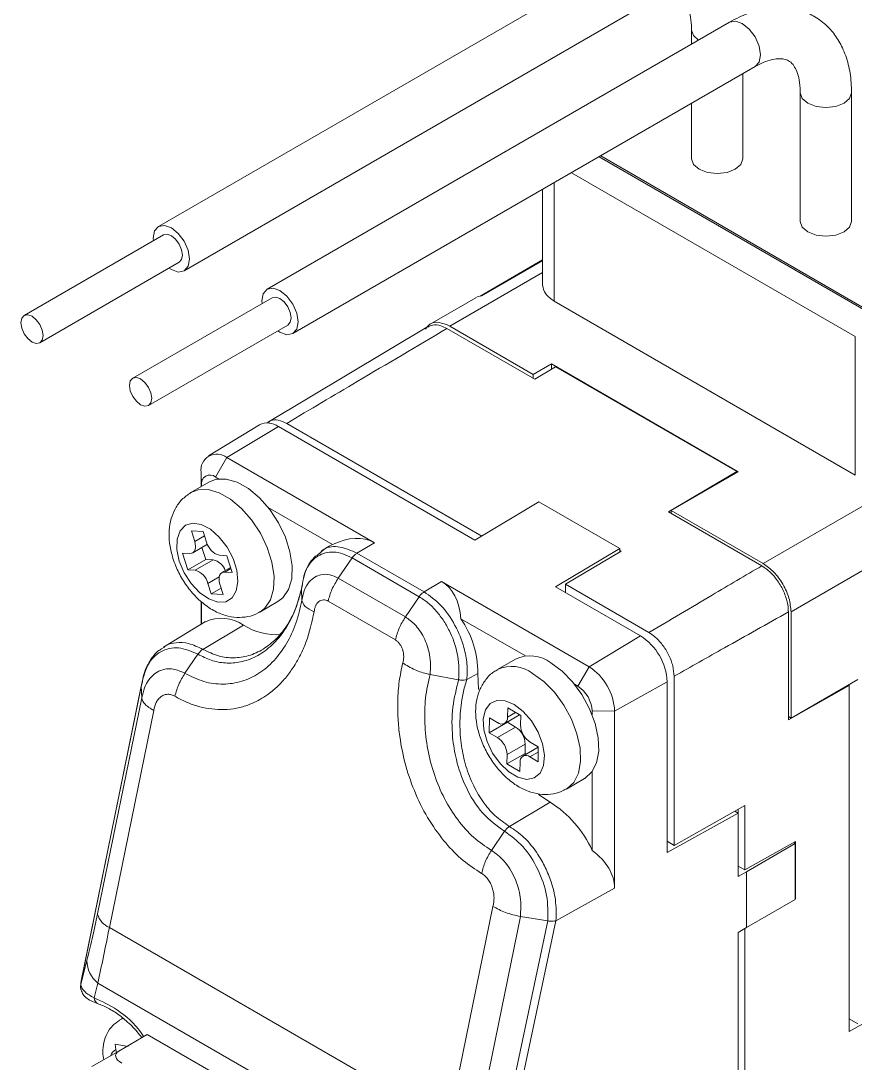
# Model space of a CAD drawing. Header units: inches. Extents: x 0.2 to 16.3, y 0.2 to 11.5.
# Drawn here: x 13.452 to 14.286, y 9.593 to 10.634 of the extents above; entities that cross this region are included whole.
import ezdxf

# ---------------------------------------------------------------- set-up
doc = ezdxf.new("R2010")
doc.units = ezdxf.units.IN
doc.header["$MEASUREMENT"] = 0

msp = doc.modelspace()

# ---------------------------------------------------------------- linework, layer by layer
at = {"color": 7, "linetype": 'Continuous', "lineweight": 18}
for p, q in [((14.0516, 10.6948), (13.5898, 10.4282)), ((13.6154, 10.3839), (14.0772, 10.6505)), ((14.1602, 10.6321), (13.6983, 10.3655)), ((14.1223, 10.6244), (14.1223, 10.6103)), ((13.7239, 10.3212), (14.1858, 10.5878)), ((14.1735, 10.4958), (14.1735, 10.5807)), ((14.2309, 10.5617), (14.2309, 10.4332)), ((14.2821, 10.4332), (14.2821, 10.5617)), ((14.1223, 10.5512), (14.1223, 10.4958)), ((14.3052, 10.3391), (14.0301, 10.4979)), ((14.0315, 10.4988), (14.3052, 10.3407)), ((14.2857, 10.3182), (14.0023, 10.4819)), ((13.9735, 10.4653), (13.9735, 10.3696)), ((13.5947, 10.4197), (13.4555, 10.3393)), ((13.4712, 10.312), (13.6104, 10.3924)), ((13.9735, 10.3948), (13.911, 10.3587)), ((13.7033, 10.357), (13.5641, 10.2766)), ((13.9069, 10.3571), (13.861, 10.3306)), ((14.2857, 10.18), (13.9851, 10.3536)), ((14.1939, 10.0916), (14.6254, 10.3407)), ((13.5798, 10.2494), (13.719, 10.3297)), ((13.8594, 10.3286), (13.6987, 10.2326)), ((13.9656, 10.2756), (13.8779, 10.3263)), ((13.8807, 10.3287), (13.9642, 10.2805)), ((14.2857, 10.18), (14.2857, 10.3182)), ((13.9642, 10.2805), (13.9823, 10.2909)), ((13.9865, 10.288), (13.9656, 10.2756)), ((13.9823, 10.2909), (14.1688, 10.1832)), ((13.9823, 10.2909), (13.9823, 10.2855)), ((14.1674, 10.1835), (13.9865, 10.288)), ((13.9642, 10.2764), (13.9642, 10.2805)), ((13.9127, 10.1191), (13.7178, 10.2316)), ((13.6905, 10.23), (13.6397, 10.1991)), ((13.7095, 10.2283), (13.658, 10.1975)), ((13.9057, 10.115), (13.7095, 10.2283)), ((13.658, 10.1975), (13.6468, 10.178)), ((13.658, 10.1975), (13.8054, 10.1124)), ((13.6324, 10.1827), (13.6326, 10.1697)), ((13.6324, 10.1827), (13.6324, 10.1684)), ((14.0992, 10.1432), (14.1674, 10.1835)), ((14.1688, 10.1832), (14.102, 10.1447)), ((14.1674, 10.1824), (14.1674, 10.1835)), ((13.6402, 10.173), (13.6221, 10.1625)), ((13.6326, 10.1697), (13.6326, 10.1686)), ((13.6468, 10.178), (13.6501, 10.1761)), ((13.9698, 10.1532), (13.9057, 10.115)), ((14.0505, 10.1066), (13.9698, 10.1532)), ((13.6992, 10.1477), (13.7636, 10.1106)), ((14.1925, 10.0893), (14.0992, 10.1432)), ((14.102, 10.1447), (14.102, 10.1416)), ((14.102, 10.1447), (14.1939, 10.0916)), ((13.6345, 10.1235), (13.6226, 10.1242)), ((13.6226, 10.1242), (13.6259, 10.1137)), ((13.6378, 10.113), (13.6345, 10.1235)), ((13.6239, 10.1023), (13.6386, 10.1108)), ((13.6332, 10.1077), (13.637, 10.0958)), ((13.7601, 10.1088), (13.7527, 10.1043)), ((13.7601, 10.1088), (13.7636, 10.1106)), ((13.788, 10.102), (13.8054, 10.1124)), ((13.9865, 10.0684), (14.0505, 10.1066)), ((14.0505, 10.1066), (14.0505, 10.103)), ((14.2217, 10.0434), (14.3442, 10.1141)), ((13.6136, 10.1021), (13.6189, 10.0854)), ((13.621, 10.1017), (13.6136, 10.1021)), ((13.6581, 10.0994), (13.6506, 10.0999)), ((13.6634, 10.0827), (13.6581, 10.0994)), ((13.753, 10.1038), (13.7476, 10.0991)), ((13.7831, 10.0972), (13.7693, 10.077)), ((13.7831, 10.0972), (13.8502, 10.0585)), ((13.788, 10.102), (13.8551, 10.0633)), ((14.0519, 10.1038), (13.9962, 10.0709)), ((14.0505, 10.1046), (14.0519, 10.1038)), ((13.637, 10.0958), (13.6189, 10.0854)), ((13.6263, 10.0849), (13.6444, 10.0954)), ((13.637, 10.0958), (13.6444, 10.0954)), ((13.6618, 10.0876), (13.653, 10.0825)), ((13.6189, 10.0854), (13.6263, 10.0849)), ((13.656, 10.0831), (13.6634, 10.0827)), ((13.7693, 10.077), (13.8364, 10.0383)), ((13.6392, 10.0718), (13.6425, 10.0614)), ((13.6523, 10.067), (13.6425, 10.0614)), ((13.6544, 10.0606), (13.651, 10.0711)), ((13.7326, 10.0661), (13.733, 10.0547)), ((13.8551, 10.0633), (13.8725, 10.0737)), ((13.8725, 10.0737), (14.0199, 9.9886)), ((13.9865, 10.0684), (14.0714, 10.0193)), ((13.9962, 10.0709), (13.9962, 10.0627)), ((14.0797, 10.0227), (13.9962, 10.0709)), ((13.6425, 10.0614), (13.6544, 10.0606)), ((13.8364, 10.0383), (13.8502, 10.0585)), ((13.6324, 10.0536), (13.6324, 10.031)), ((13.6326, 10.0534), (13.6326, 10.0311)), ((13.691, 10.0432), (13.7091, 10.0536)), ((13.7593, 10.0541), (13.8265, 10.0153)), ((13.6366, 10.0336), (13.5948, 10.0082)), ((13.9564, 9.9993), (13.8919, 10.0365)), ((14.219, 9.9357), (14.219, 10.0433)), ((14.2217, 9.9373), (14.2217, 10.0434)), ((13.6341, 10.0059), (13.6747, 10.0301)), ((14.0714, 10.0193), (14.0199, 9.9886)), ((13.5927, 10.0063), (13.595, 10.0079)), ((13.6292, 10.001), (13.6162, 9.982)), ((13.9464, 9.9962), (13.9284, 9.9857)), ((13.8977, 9.9757), (13.9089, 9.9819)), ((13.9089, 9.9819), (13.9096, 9.9659)), ((14.0199, 9.9886), (14.0087, 9.9691)), ((13.861, 9.9809), (13.8896, 9.9755)), ((14.0978, 9.9735), (14.0454, 9.9443)), ((14.0978, 9.803), (14.0978, 9.9735)), ((14.1049, 9.8102), (14.1049, 9.979)), ((14.2217, 9.9373), (14.2885, 9.9759)), ((13.5728, 9.9702), (13.5125, 9.6748)), ((13.5125, 9.6743), (13.5726, 9.9691)), ((13.5731, 9.9574), (13.5726, 9.9691)), ((14.0087, 9.9691), (14.0054, 9.971)), ((14.2796, 9.9699), (14.219, 9.9357)), ((14.2788, 9.9703), (14.2796, 9.9699)), ((14.2796, 9.6242), (14.2796, 9.9699)), ((14.2797, 9.7222), (14.2797, 9.9708)), ((13.5731, 9.9574), (13.5289, 9.7417)), ((13.5407, 9.7282), (13.5851, 9.9449)), ((13.9356, 9.932), (13.9503, 9.9404)), ((13.9386, 9.9474), (13.9385, 9.9381)), ((13.9516, 9.9397), (13.9386, 9.9474)), ((14.0454, 9.9443), (14.023, 9.9444)), ((14.023, 9.9444), (14.023, 9.9406)), ((14.0454, 9.9443), (14.0454, 9.7675)), ((13.9204, 9.9376), (13.9202, 9.9227)), ((13.9383, 9.9331), (13.9202, 9.9227)), ((13.9286, 9.9327), (13.9204, 9.9376)), ((13.9383, 9.9335), (13.9383, 9.9331)), ((13.9383, 9.9331), (13.9465, 9.9283)), ((13.9514, 9.9304), (13.9516, 9.9397)), ((14.219, 9.9389), (14.2217, 9.9373)), ((13.9202, 9.9227), (13.9284, 9.9178)), ((13.9284, 9.9178), (13.9465, 9.9283)), ((13.9561, 9.9113), (13.938, 9.9009)), ((13.9561, 9.9113), (13.9559, 9.902)), ((13.9692, 9.9086), (13.961, 9.9134)), ((13.9559, 9.902), (13.9378, 9.8916)), ((13.938, 9.9009), (13.9378, 9.8916)), ((13.9692, 9.9082), (13.9538, 9.8993)), ((13.9559, 9.902), (13.9572, 9.9013)), ((13.9608, 9.8985), (13.969, 9.8937)), ((13.969, 9.8937), (13.9692, 9.9086)), ((13.9378, 9.8916), (13.9508, 9.8839)), ((13.9508, 9.8839), (13.951, 9.8932)), ((14.023, 9.8839), (14.023, 9.8052)), ((13.9972, 9.8664), (14.0153, 9.8769)), ((13.9694, 9.861), (13.9809, 9.8533)), ((13.9809, 9.8533), (13.9403, 9.8291)), ((14.1049, 9.8102), (14.1754, 9.8499)), ((14.1688, 9.8462), (14.1688, 9.7887)), ((14.1754, 9.8499), (14.1754, 9.7856)), ((14.1687, 9.8425), (14.0978, 9.803)), ((14.1655, 9.8443), (14.1687, 9.8425)), ((14.1687, 9.7792), (14.1687, 9.8425)), ((13.9354, 9.8243), (13.9224, 9.8052)), ((14.0978, 9.8143), (14.1049, 9.8102)), ((14.1754, 9.7856), (14.2261, 9.8142)), ((14.2259, 9.812), (14.1772, 9.7839)), ((14.2259, 9.812), (14.2241, 9.8131)), ((14.2259, 9.7561), (14.2259, 9.812)), ((14.2261, 9.8142), (14.2261, 9.7569)), ((14.1688, 9.7887), (14.1687, 9.7886)), ((14.1687, 9.7792), (14.1772, 9.7839)), ((14.1688, 9.7894), (14.1754, 9.7856)), ((14.1772, 9.728), (14.1772, 9.7839)), ((14.0454, 9.7675), (13.9868, 9.7348)), ((14.1772, 9.728), (14.2259, 9.7561)), ((14.2259, 9.7571), (14.2261, 9.7569)), ((14.2261, 9.7569), (14.2259, 9.7568)), ((13.9239, 9.7493), (13.8796, 9.5326)), ((13.9513, 9.7391), (13.9071, 9.5233)), ((13.9787, 9.7347), (13.9165, 9.4411)), ((13.9868, 9.7348), (13.9245, 9.4411)), ((13.9787, 9.7347), (13.9513, 9.7391)), ((13.8796, 9.5326), (13.5407, 9.7282)), ((14.1772, 9.728), (14.1687, 9.7232)), ((14.1687, 9.2414), (14.1687, 9.7232)), ((14.1688, 9.7233), (14.1688, 9.251)), ((14.1754, 9.727), (14.1754, 9.2456)), ((14.2796, 9.7221), (14.2797, 9.7222)), ((13.5183, 9.6951), (13.5121, 9.6711)), ((14.2797, 9.6804), (14.2796, 9.6803)), ((14.2797, 9.6338), (14.2797, 9.6804)), ((13.5121, 9.6711), (13.5121, 9.6706)), ((13.5292, 9.6727), (13.5254, 9.658)), ((13.8786, 9.471), (13.5292, 9.6727)), ((14.3247, 9.6496), (14.2796, 9.6242)), ((13.5541, 9.6375), (13.5512, 9.6359)), ((14.2797, 9.6338), (14.2796, 9.6337)), ((14.2797, 9.637), (14.2885, 9.6319)), ((13.5786, 9.6212), (13.5501, 9.6048)), ((13.6745, 9.5659), (13.5786, 9.6212)), ((13.5464, 9.6118), (13.5596, 9.6093)), ((13.5472, 9.6062), (13.5464, 9.6118)), ((13.5501, 9.6048), (13.5233, 9.5893)), ((13.5479, 9.6035), (13.5472, 9.6062))]:
    msp.add_line(p, q, dxfattribs=at)
at = {"color": 8, "linetype": 'Continuous', "lineweight": 18}
for p, q in [((13.9851, 10.4719), (13.9851, 10.3536)), ((13.9128, 10.3589), (13.9735, 10.394)), ((13.8807, 10.3287), (13.9735, 10.3823)), ((13.6259, 10.1137), (13.6357, 10.1194)), ((13.6621, 10.0867), (13.656, 10.0831)), ((13.6504, 10.0783), (13.6392, 10.0718)), ((13.9385, 9.9381), (13.9465, 9.9427)), ((13.9691, 9.9033), (13.9608, 9.8985))]:
    msp.add_line(p, q, dxfattribs=at)
at = {"color": 8, "linetype": 'Continuous', "lineweight": 18, "flags": 128}
for points in [[(14.1911, 10.5995), (14.1897, 10.6083), (14.1858, 10.6174), (14.1799, 10.6253), (14.173, 10.6309), (14.1661, 10.6333), (14.1602, 10.6321)], [(14.1223, 10.6243), (14.1243, 10.6188), (14.1293, 10.6143)], [(14.1858, 10.5878), (14.1858, 10.5878), (14.1897, 10.5923), (14.1911, 10.5995)], [(14.2309, 10.5616), (14.2329, 10.5561), (14.2384, 10.5513), (14.2467, 10.5481), (14.2565, 10.547), (14.2663, 10.5481), (14.2746, 10.5513)], [(14.2746, 10.5513), (14.2801, 10.5561), (14.2821, 10.5617), (14.2821, 10.5617)], [(13.6221, 10.1625), (13.6293, 10.1652), (13.6393, 10.1654), (13.6503, 10.1623), (13.6616, 10.1559), (13.6726, 10.1467), (13.6828, 10.1351), (13.6916, 10.1218), (13.6984, 10.1075), (13.7031, 10.0929), (13.7052, 10.0788), (13.7047, 10.0661), (13.7016, 10.0553), (13.696, 10.0471), (13.691, 10.0432)], [(13.9635, 9.9819), (13.9748, 9.9737), (13.9853, 9.963), (13.9947, 9.9502), (14.0023, 9.9362), (14.0078, 9.9216), (14.0109, 9.9072), (14.0114, 9.8939), (14.0093, 9.8823), (14.0046, 9.8731), (13.9977, 9.8667), (13.9972, 9.8664)], [(13.5125, 9.6748), (13.5125, 9.6748), (13.5125, 9.6743)], [(13.5511, 9.6358), (13.5544, 9.6373), (13.5546, 9.6373)]]:
    msp.add_lwpolyline(points, dxfattribs=at)
at = {"color": 7, "linetype": 'Continuous', "lineweight": 18, "flags": 128}
for points in [[(14.1223, 10.4958), (14.1243, 10.4902), (14.1298, 10.4854), (14.1381, 10.4822), (14.1479, 10.4811), (14.1577, 10.4822), (14.166, 10.4854)], [(14.166, 10.4854), (14.1716, 10.4902), (14.1735, 10.4958)], [(13.6207, 10.3956), (13.6193, 10.4044), (13.6154, 10.4134), (13.6095, 10.4213), (13.6026, 10.4269), (13.5956, 10.4293), (13.5898, 10.4282), (13.5858, 10.4237), (13.5845, 10.4165), (13.5846, 10.4138)], [(14.2309, 10.4332), (14.2329, 10.4275), (14.2384, 10.4227), (14.2467, 10.4195), (14.2565, 10.4184), (14.2663, 10.4195), (14.2746, 10.4227)], [(14.2746, 10.4227), (14.2801, 10.4275), (14.2821, 10.4332)], [(13.6104, 10.3924), (13.6104, 10.3924), (13.6128, 10.3952), (13.6137, 10.3996), (13.6128, 10.405), (13.6104, 10.4106), (13.6068, 10.4154), (13.6026, 10.4189), (13.5983, 10.4204), (13.5947, 10.4197)], [(13.6003, 10.3866), (13.6026, 10.3851), (13.6095, 10.3827), (13.6154, 10.3839), (13.6193, 10.3884), (13.6207, 10.3956)], [(13.7292, 10.3329), (13.7278, 10.3417), (13.7239, 10.3507), (13.7181, 10.3587), (13.7111, 10.3642), (13.7042, 10.3667), (13.6983, 10.3655), (13.6944, 10.361), (13.693, 10.3538), (13.6932, 10.3512)], [(13.719, 10.3297), (13.719, 10.3297), (13.7214, 10.3325), (13.7223, 10.3369), (13.7214, 10.3423), (13.719, 10.3479), (13.7154, 10.3528), (13.7111, 10.3562), (13.7069, 10.3577), (13.7033, 10.357)], [(13.4634, 10.3128), (13.4676, 10.3113), (13.4712, 10.312), (13.4737, 10.3148), (13.4745, 10.3192), (13.4737, 10.3247), (13.4712, 10.3302), (13.4676, 10.3351), (13.4634, 10.3385), (13.4591, 10.34), (13.4555, 10.3393), (13.4531, 10.3365), (13.4522, 10.3321), (13.4531, 10.3267), (13.4555, 10.3211), (13.4591, 10.3163), (13.4634, 10.3128)], [(13.7089, 10.3239), (13.7111, 10.3225), (13.7181, 10.32), (13.7239, 10.3212), (13.7278, 10.3257), (13.7292, 10.3329)], [(13.5719, 10.2501), (13.5762, 10.2487), (13.5798, 10.2494), (13.5822, 10.2521), (13.5831, 10.2566), (13.5822, 10.262), (13.5798, 10.2675), (13.5762, 10.2724), (13.5719, 10.2759), (13.5677, 10.2773), (13.5641, 10.2766), (13.5616, 10.2739), (13.5608, 10.2694), (13.5616, 10.264), (13.5641, 10.2584), (13.5677, 10.2536), (13.5719, 10.2501)], [(13.7091, 10.0536), (13.7141, 10.0575), (13.7197, 10.0657), (13.7228, 10.0765), (13.7233, 10.0893), (13.7211, 10.1033), (13.7165, 10.1179), (13.7097, 10.1323), (13.7009, 10.1456), (13.6907, 10.1572), (13.6797, 10.1664), (13.6684, 10.1727), (13.6574, 10.1759), (13.6474, 10.1757), (13.6402, 10.173)], [(13.6105, 10.0941), (13.6155, 10.0824), (13.6224, 10.0716), (13.6308, 10.0626), (13.6399, 10.0563), (13.6489, 10.0532), (13.6569, 10.0535), (13.6633, 10.0574), (13.6675, 10.0643), (13.6691, 10.0737), (13.668, 10.0849), (13.6643, 10.0966), (13.6582, 10.108), (13.6505, 10.118), (13.6416, 10.1258), (13.6325, 10.1305), (13.6239, 10.1319), (13.6166, 10.1298), (13.6113, 10.1244), (13.6083, 10.1161), (13.6081, 10.1057), (13.6105, 10.0941)], [(13.621, 10.1017), (13.6227, 10.1018), (13.6241, 10.1024), (13.6253, 10.1035), (13.6261, 10.105), (13.6266, 10.1068), (13.6268, 10.1089), (13.6265, 10.1113), (13.6259, 10.1137)], [(13.656, 10.0831), (13.6543, 10.083), (13.6529, 10.0824), (13.6517, 10.0813), (13.6508, 10.0798), (13.6503, 10.078), (13.6502, 10.0759), (13.6504, 10.0735), (13.651, 10.0711)], [(14.0153, 9.8769), (14.0158, 9.8771), (14.0227, 9.8835), (14.0273, 9.8927), (14.0295, 9.9043), (14.029, 9.9177), (14.0259, 9.932), (14.0204, 9.9466), (14.0128, 9.9607), (14.0034, 9.9734), (13.9929, 9.9842), (13.9816, 9.9923)], [(13.9452, 9.9507), (13.9361, 9.9545), (13.9278, 9.9549), (13.9211, 9.9518), (13.9164, 9.9454), (13.9142, 9.9364), (13.9147, 9.9256), (13.918, 9.9139), (13.9235, 9.9023), (13.931, 9.8919), (13.9397, 9.8837), (13.9488, 9.8782), (13.9576, 9.8761), (13.9652, 9.8775), (13.971, 9.8823), (13.9745, 9.8901), (13.9753, 9.9001), (13.9734, 9.9115), (13.9689, 9.9233), (13.9623, 9.9344), (13.9542, 9.9438), (13.9452, 9.9507)], [(14.1687, 9.6409), (14.1687, 9.6398), (14.1687, 9.6328)]]:
    msp.add_lwpolyline(points, dxfattribs=at)
at = {"color": 7, "linetype": 'Continuous', "lineweight": 18}
for centre, radius, start, end in [((13.9138, 10.3452), 0.0138, 94.0391, 119.8257), ((13.6986, 10.2141), 0.0179, 52.6431, 116.9972), ((13.648, 10.1852), 0.0158, 50.7967, 189.214), ((13.6413, 10.1712), 0.0088, 50.7967, 189.214), ((13.6552, 10.1172), 0.0179, 193.5873, 255.3828), ((13.6401, 10.0786), 0.0174, 19.9046, 75.747), ((13.6218, 10.0676), 0.0179, 13.5873, 75.3828), ((13.6526, 9.9984), 0.0386, 55.1289, 114.5113), ((13.8112, 9.9814), 0.0977, 0.3061, 34.2962), ((13.7073, 10.0805), 0.06, 237.0425, 275.0976), ((14.0404, 9.9709), 0.0575, 2.6055, 57.3945), ((13.9609, 9.9652), 0.0342, 52.5416, 114.9778), ((13.9899, 9.9417), 0.0556, 2.6055, 57.3945), ((13.992, 9.943), 0.031, 2.6055, 57.3945), ((13.9325, 9.9373), 0.00602, 229.2959, 7.6773), ((13.9726, 9.9311), 0.0212, 182.0947, 236.8925), ((13.9349, 9.9106), 0.0212, 2.0947, 56.8925), ((13.9168, 9.9001), 0.0212, 2.0947, 56.8925), ((13.9569, 9.894), 0.00602, 49.2959, 187.6773), ((13.9208, 9.7583), 0.1125, 24.6484, 57.6802), ((13.5483, 9.7467), 0.02, 194.6433, 247.8229), ((13.5464, 9.6949), 0.0281, 179.6706, 232.1791)]:
    msp.add_arc(centre, radius, start, end, dxfattribs=at)
at = {"color": 8, "linetype": 'Continuous', "lineweight": 18}
for centre, radius, start, end in [((13.9427, 9.9547), 0.0342, 52.5834, 114.5559), ((13.5328, 9.6586), 0.00746, 184.124, 249.4811), ((13.5515, 9.5972), 0.00995, 115.3243, 163.4871)]:
    msp.add_arc(centre, radius, start, end, dxfattribs=at)
at = {"color": 7, "linetype": 'Continuous', "lineweight": 18}
for centre, major_axis, ratio, start_param, end_param in [((13.7591, 10.0314), (0.046, 0.0811), 0.582265, 6.278788, 6.987561), ((13.8262, 9.9927), (0.046, 0.0811), 0.582265, 5.570015, 6.278788), ((13.9413, 9.768), (0.1041, -0.0008), 0.582312, 0.004439, 0.673727), ((13.5687, 9.5973), (0.0218, -0.0035), 0.427891, 2.6564, 3.982929)]:
    msp.add_ellipse(centre, major_axis=major_axis, ratio=ratio, start_param=start_param, end_param=end_param, dxfattribs=at)
for points, knots in [([(14.0772, 10.6505), (14.079, 10.6515), (14.0844, 10.6544), (14.0925, 10.6574), (14.1005, 10.6587), (14.1065, 10.6582), (14.111, 10.6565), (14.1146, 10.6535), (14.1183, 10.6477), (14.121, 10.6397), (14.1222, 10.6315), (14.1223, 10.6259), (14.1223, 10.6244)], [0, 0, 0, 0, 0.055983, 0.162298, 0.268536, 0.377028, 0.494967, 0.641988, 0.749068, 0.851302, 0.960193, 1, 1, 1, 1]), ([(14.2821, 10.5617), (14.282, 10.5652), (14.2818, 10.575), (14.2793, 10.5903), (14.2738, 10.6062), (14.2659, 10.6195), (14.2562, 10.6304), (14.2443, 10.6389), (14.2307, 10.6446), (14.2163, 10.6472), (14.2012, 10.6469), (14.1856, 10.6436), (14.1718, 10.6385), (14.1634, 10.6339), (14.1602, 10.6321)], [0, 0, 0, 0, 0.053199, 0.152323, 0.251021, 0.335995, 0.418234, 0.506005, 0.591378, 0.676041, 0.76199, 0.850953, 0.943527, 1, 1, 1, 1]), ([(14.1858, 10.5878), (14.1876, 10.5888), (14.1929, 10.5917), (14.2011, 10.5947), (14.2091, 10.596), (14.2151, 10.5955), (14.2195, 10.5938), (14.2232, 10.5908), (14.2269, 10.585), (14.2296, 10.5771), (14.2308, 10.5688), (14.2309, 10.5632), (14.2309, 10.5617)], [0, 0, 0, 0, 0.055983, 0.162298, 0.268536, 0.377028, 0.494967, 0.641988, 0.749068, 0.851302, 0.960193, 1, 1, 1, 1]), ([(13.8779, 10.3263), (13.848, 10.3086), (13.7946, 10.2771), (13.7413, 10.2455), (13.7178, 10.2316)], [0, 0, 0, 0, 0.5600048, 1, 1, 1, 1]), ([(13.8807, 10.3287), (13.8771, 10.3303), (13.8698, 10.3334), (13.861, 10.3319), (13.8579, 10.3274), (13.8565, 10.3255)], [0, 0, 0, 0, 0.365458, 0.730916, 1, 1, 1, 1]), ([(13.8587, 10.3276), (13.8602, 10.3285), (13.8639, 10.3306), (13.8709, 10.3297), (13.8759, 10.3272), (13.8779, 10.3263)], [0, 0, 0, 0, 0.299747, 0.722127, 1, 1, 1, 1]), ([(13.7178, 10.2316), (13.715, 10.2329), (13.7094, 10.2354), (13.7031, 10.2354), (13.7007, 10.2334), (13.7, 10.2328)], [0, 0, 0, 0, 0.422991, 0.845983, 1, 1, 1, 1]), ([(13.6221, 10.1625), (13.619, 10.1603), (13.6128, 10.156), (13.6063, 10.1468), (13.602, 10.1364), (13.6001, 10.1247), (13.6005, 10.1119), (13.6025, 10.1024), (13.6041, 10.0974), (13.6042, 10.0968)], [0, 0, 0, 0, 0.158055, 0.310915, 0.464643, 0.62612, 0.799245, 0.978708, 1, 1, 1, 1]), ([(13.6042, 10.0968), (13.6051, 10.0942), (13.6076, 10.087), (13.6135, 10.0756), (13.6223, 10.0632), (13.6328, 10.0526), (13.6443, 10.0445), (13.6562, 10.0394), (13.6678, 10.0373), (13.6789, 10.0383), (13.6869, 10.0404), (13.6903, 10.043), (13.6908, 10.0434)], [0, 0, 0, 0, 0.067784, 0.189141, 0.311056, 0.435004, 0.562832, 0.676221, 0.782253, 0.883154, 0.981844, 1, 1, 1, 1]), ([(13.7326, 10.0661), (13.7338, 10.0732), (13.7362, 10.0874), (13.7464, 10.0983), (13.7564, 10.1026), (13.7649, 10.1034), (13.7739, 10.1018), (13.78, 10.0987), (13.7831, 10.0972)], [0, 0, 0, 0, 0.249328, 0.498429, 0.623734, 0.74892, 0.874188, 1, 1, 1, 1]), ([(13.7467, 10.0994), (13.7444, 10.0968), (13.7394, 10.0913), (13.7348, 10.0805), (13.7337, 10.0722), (13.7332, 10.0685)], [0, 0, 0, 0, 0.3342178, 0.7040624, 1, 1, 1, 1]), ([(14.0797, 10.0227), (14.1008, 10.0351), (14.1383, 10.0574), (14.1759, 10.0796), (14.1925, 10.0893)], [0, 0, 0, 0, 0.560004, 1, 1, 1, 1]), ([(14.1925, 10.0893), (14.1955, 10.0873), (14.2014, 10.0832), (14.2094, 10.0733), (14.2154, 10.062), (14.2186, 10.0516), (14.2189, 10.0457), (14.219, 10.0433)], [0, 0, 0, 0, 0.214702, 0.429406, 0.644091, 0.858768, 1, 1, 1, 1]), ([(13.7693, 10.077), (13.7665, 10.0783), (13.7606, 10.0811), (13.7526, 10.081), (13.7457, 10.0783), (13.7397, 10.0733), (13.735, 10.0653), (13.7337, 10.0581), (13.733, 10.0547)], [0, 0, 0, 0, 0.1677364, 0.3521428, 0.4871717, 0.6389737, 0.831837, 1, 1, 1, 1]), ([(13.6292, 10.001), (13.6335, 9.9989), (13.6425, 9.9944), (13.6569, 9.9917), (13.6721, 9.9927), (13.6875, 9.9982), (13.7021, 10.0083), (13.7152, 10.0232), (13.7261, 10.0425), (13.7304, 10.0582), (13.7326, 10.0661)], [0, 0, 0, 0, 0.10102, 0.209221, 0.324285, 0.446028, 0.574634, 0.7099, 0.851901, 1, 1, 1, 1]), ([(13.7332, 10.0688), (13.7315, 10.0619), (13.7281, 10.0482), (13.7192, 10.0307), (13.7081, 10.0159), (13.6989, 10.0094), (13.6944, 10.0061)], [0, 0, 0, 0, 0.251454, 0.502286, 0.751844, 1, 1, 1, 1]), ([(13.733, 10.0547), (13.7313, 10.047), (13.7277, 10.0314), (13.718, 10.0112), (13.7056, 9.9941), (13.6904, 9.9812), (13.6731, 9.9731), (13.6544, 9.9704), (13.635, 9.9727), (13.6224, 9.9789), (13.6162, 9.982)], [0, 0, 0, 0, 0.123584, 0.248726, 0.373798, 0.499207, 0.624438, 0.749796, 0.875432, 1, 1, 1, 1]), ([(13.733, 10.0547), (13.7337, 10.0527), (13.735, 10.0488), (13.7418, 10.0452), (13.7453, 10.0434)], [0, 0, 0, 0, 0.50013, 1, 1, 1, 1]), ([(13.7453, 10.0434), (13.7454, 10.0444), (13.7456, 10.0465), (13.7466, 10.0493), (13.748, 10.0518), (13.7498, 10.0537), (13.752, 10.055), (13.7544, 10.0554), (13.7569, 10.0553), (13.7585, 10.0545), (13.7593, 10.0541)], [0, 0, 0, 0, 0.11782, 0.242931, 0.371062, 0.499161, 0.624773, 0.752597, 0.87771, 1, 1, 1, 1]), ([(13.8502, 10.0585), (13.8532, 10.0565), (13.8592, 10.0526), (13.8676, 10.0441), (13.8751, 10.0342), (13.8833, 10.0193), (13.8904, 9.9984), (13.8898, 9.9831), (13.8896, 9.9755)], [0, 0, 0, 0, 0.125761, 0.251022, 0.376238, 0.501616, 0.75075, 1, 1, 1, 1]), ([(13.8977, 9.9757), (13.898, 9.9785), (13.8984, 9.9831), (13.8981, 9.9885), (13.8975, 9.9962), (13.895, 10.0099), (13.8866, 10.0306), (13.8724, 10.051), (13.8608, 10.0592), (13.8551, 10.0633)], [0, 0, 0, 0, 0.090046, 0.1488, 0.16561, 0.323005, 0.545075, 0.775892, 1, 1, 1, 1]), ([(13.6061, 9.9591), (13.6097, 9.9572), (13.617, 9.9532), (13.6284, 9.9491), (13.6401, 9.9465), (13.6524, 9.9455), (13.6648, 9.9463), (13.6758, 9.949), (13.6852, 9.9526), (13.6932, 9.9569), (13.7016, 9.9626), (13.7102, 9.97), (13.7187, 9.9796), (13.7261, 9.9902), (13.7323, 10.0016), (13.7397, 10.0185), (13.743, 10.0332), (13.7453, 10.0434)], [0, 0, 0, 0, 0.060235, 0.121547, 0.186565, 0.252318, 0.32267, 0.392872, 0.442647, 0.492629, 0.543146, 0.609312, 0.67526, 0.741717, 0.80245, 0.863246, 1, 1, 1, 1]), ([(13.861, 9.9809), (13.8613, 9.9841), (13.862, 9.9904), (13.8608, 10.0003), (13.8585, 10.0095), (13.8539, 10.0202), (13.8466, 10.031), (13.8396, 10.036), (13.8364, 10.0383)], [0, 0, 0, 0, 0.155857, 0.300953, 0.437924, 0.567125, 0.799357, 1, 1, 1, 1]), ([(14.219, 10.0433), (14.1977, 10.0314), (14.1597, 10.01), (14.1216, 9.9885), (14.1049, 9.979)], [0, 0, 0, 0, 0.560005, 1, 1, 1, 1]), ([(13.8265, 10.0153), (13.8273, 10.0148), (13.8288, 10.0137), (13.8309, 10.0113), (13.8326, 10.0084), (13.8338, 10.0052), (13.8346, 10.0018), (13.8348, 9.9984), (13.8345, 9.9952), (13.8339, 9.9933), (13.8337, 9.9924)], [0, 0, 0, 0, 0.120683, 0.247152, 0.372056, 0.500257, 0.625655, 0.756459, 0.880216, 1, 1, 1, 1]), ([(14.1049, 9.979), (14.1046, 9.9825), (14.1041, 9.9893), (14.0997, 10.0006), (14.0933, 10.0108), (14.0863, 10.0184), (14.0816, 10.0215), (14.0797, 10.0227)], [0, 0, 0, 0, 0.214702, 0.429404, 0.644089, 0.858766, 1, 1, 1, 1]), ([(13.5726, 9.9691), (13.5743, 9.9766), (13.5777, 9.9916), (13.5914, 10.005), (13.6093, 10.0096), (13.6226, 10.0039), (13.6292, 10.001)], [0, 0, 0, 0, 0.249805, 0.4994208, 0.7493558, 1, 1, 1, 1]), ([(13.5927, 10.0063), (13.5915, 10.0056), (13.587, 10.0029), (13.5811, 9.9949), (13.5754, 9.9837), (13.5738, 9.9749), (13.5731, 9.9708)], [0, 0, 0, 0, 0.110958, 0.424271, 0.735338, 1, 1, 1, 1]), ([(13.6341, 10.0059), (13.6332, 10.0053), (13.6315, 10.004), (13.6299, 10.002), (13.6292, 10.001)], [0, 0, 0, 0, 0.497258, 1, 1, 1, 1]), ([(13.8337, 9.9924), (13.8324, 9.9863), (13.8299, 9.9741), (13.8286, 9.9553), (13.8288, 9.9367), (13.831, 9.915), (13.8362, 9.8894), (13.8463, 9.8608), (13.8598, 9.8347), (13.876, 9.8125), (13.8936, 9.7944), (13.9063, 9.7863), (13.9126, 9.7822)], [0, 0, 0, 0, 0.080707, 0.163031, 0.235727, 0.308087, 0.427291, 0.54596, 0.667966, 0.784297, 0.893231, 1, 1, 1, 1]), ([(13.861, 9.9809), (13.8604, 9.981), (13.8553, 9.9821), (13.8451, 9.9853), (13.8376, 9.9899), (13.8337, 9.9924)], [0, 0, 0, 0, 0.057383, 0.500719, 1, 1, 1, 1]), ([(13.6162, 9.982), (13.6122, 9.9838), (13.6038, 9.9875), (13.5931, 9.986), (13.5852, 9.9814), (13.5798, 9.9756), (13.5754, 9.9677), (13.5739, 9.9609), (13.5731, 9.9574)], [0, 0, 0, 0, 0.20459, 0.437673, 0.566426, 0.702382, 0.846176, 1, 1, 1, 1]), ([(13.6061, 9.9591), (13.6072, 9.963), (13.6093, 9.9709), (13.6139, 9.9783), (13.6162, 9.982)], [0, 0, 0, 0, 0.497276, 1, 1, 1, 1]), ([(13.9289, 9.9856), (13.9275, 9.9849), (13.9228, 9.9827), (13.9165, 9.976), (13.9107, 9.9665), (13.9073, 9.9556), (13.9062, 9.9435), (13.9075, 9.9302), (13.9113, 9.9164), (13.9175, 9.9027), (13.9257, 9.89), (13.9357, 9.8788), (13.9469, 9.8699), (13.9586, 9.864), (13.9702, 9.8609), (13.9815, 9.8609), (13.9907, 9.8628), (13.9954, 9.8657), (13.9969, 9.8667)], [0, 0, 0, 0, 0.0245151, 0.0862943, 0.1464829, 0.20806, 0.2734429, 0.3434403, 0.4163173, 0.4894223, 0.5627264, 0.6370111, 0.7132682, 0.7829551, 0.8483168, 0.9099816, 0.9697637, 1, 1, 1, 1]), ([(13.9224, 9.8052), (13.9163, 9.8092), (13.9042, 9.8173), (13.8883, 9.8353), (13.8749, 9.8566), (13.8648, 9.8805), (13.8581, 9.906), (13.8553, 9.932), (13.8558, 9.9575), (13.8592, 9.9731), (13.861, 9.9809)], [0, 0, 0, 0, 0.1246908, 0.2501464, 0.3754264, 0.5008375, 0.6259945, 0.7513068, 0.8764488, 1, 1, 1, 1]), ([(13.8896, 9.9755), (13.8873, 9.9665), (13.8827, 9.9483), (13.8827, 9.9206), (13.8871, 9.8937), (13.8964, 9.8671), (13.9125, 9.8409), (13.9278, 9.8298), (13.9354, 9.8243)], [0, 0, 0, 0, 0.165533, 0.335366, 0.46358, 0.624197, 0.813309, 1, 1, 1, 1]), ([(13.8977, 9.9757), (13.8969, 9.9755), (13.8953, 9.9752), (13.8928, 9.9751), (13.8909, 9.9753), (13.89, 9.9754), (13.8896, 9.9755)], [0, 0, 0, 0, 0.3750968, 0.6707688, 0.8788018, 1, 1, 1, 1]), ([(13.9403, 9.8291), (13.9354, 9.8325), (13.9255, 9.8392), (13.9131, 9.8541), (13.903, 9.8717), (13.8958, 9.8914), (13.8915, 9.9127), (13.8906, 9.9304), (13.8913, 9.9449), (13.8928, 9.9564), (13.895, 9.9669), (13.897, 9.9734), (13.8977, 9.9757)], [0, 0, 0, 0, 0.126294, 0.248663, 0.370087, 0.498036, 0.617487, 0.748454, 0.805475, 0.874075, 0.955183, 1, 1, 1, 1]), ([(13.5851, 9.9449), (13.5857, 9.9478), (13.5867, 9.9521), (13.5897, 9.9564), (13.5924, 9.959), (13.5956, 9.9606), (13.599, 9.9612), (13.6026, 9.9608), (13.605, 9.9597), (13.6061, 9.9591)], [0, 0, 0, 0, 0.245572, 0.373218, 0.499285, 0.625401, 0.751777, 0.877837, 1, 1, 1, 1]), ([(13.5731, 9.9574), (13.5737, 9.9553), (13.575, 9.951), (13.5817, 9.9469), (13.5851, 9.9449)], [0, 0, 0, 0, 0.500435, 1, 1, 1, 1]), ([(13.9354, 9.8243), (13.9362, 9.8253), (13.9377, 9.8272), (13.9395, 9.8285), (13.9403, 9.8291)], [0, 0, 0, 0, 0.502742, 1, 1, 1, 1]), ([(13.9403, 9.8291), (13.9453, 9.8257), (13.9556, 9.8187), (13.9677, 9.8036), (13.9765, 9.7881), (13.9827, 9.7728), (13.9873, 9.7543), (13.987, 9.7417), (13.9868, 9.7348)], [0, 0, 0, 0, 0.180061, 0.378365, 0.505739, 0.63991, 0.801206, 1, 1, 1, 1]), ([(13.9354, 9.8243), (13.9418, 9.8196), (13.9547, 9.8102), (13.9696, 9.7866), (13.979, 9.76), (13.9788, 9.7431), (13.9787, 9.7347)], [0, 0, 0, 0, 0.2502245, 0.5000044, 0.7497637, 1, 1, 1, 1]), ([(13.9224, 9.8052), (13.9201, 9.8015), (13.9156, 9.794), (13.9136, 9.7861), (13.9126, 9.7822)], [0, 0, 0, 0, 0.502722, 1, 1, 1, 1]), ([(13.9513, 9.7391), (13.9517, 9.7455), (13.9523, 9.758), (13.9472, 9.7749), (13.9409, 9.7868), (13.9334, 9.7972), (13.9267, 9.802), (13.9224, 9.8052)], [0, 0, 0, 0, 0.256012, 0.50256, 0.638236, 0.766006, 1, 1, 1, 1]), ([(13.9126, 9.7822), (13.9137, 9.7815), (13.9159, 9.78), (13.9189, 9.7765), (13.9214, 9.7725), (13.9233, 9.768), (13.9245, 9.7632), (13.9253, 9.7567), (13.9245, 9.7522), (13.9239, 9.7493)], [0, 0, 0, 0, 0.121784, 0.248137, 0.373872, 0.500587, 0.62603, 0.753831, 1, 1, 1, 1]), ([(13.9239, 9.7493), (13.9279, 9.7471), (13.936, 9.7427), (13.9462, 9.7403), (13.9513, 9.7391)], [0, 0, 0, 0, 0.49864, 1, 1, 1, 1]), ([(13.5183, 9.6951), (13.5201, 9.7021), (13.5236, 9.7161), (13.5272, 9.7332), (13.5289, 9.7417)], [0, 0, 0, 0, 0.504154, 1, 1, 1, 1]), ([(13.9787, 9.7347), (13.9795, 9.7346), (13.981, 9.7344), (13.9832, 9.7346), (13.9849, 9.7347), (13.9861, 9.7346), (13.9866, 9.7347), (13.9868, 9.7348)], [0, 0, 0, 0, 0.249886, 0.499926, 0.747959, 0.907794, 1, 1, 1, 1]), ([(13.5407, 9.7282), (13.5387, 9.7182), (13.5346, 9.6981), (13.531, 9.6812), (13.5292, 9.6727)], [0, 0, 0, 0, 0.495576, 1, 1, 1, 1]), ([(13.5121, 9.668), (13.512, 9.6683), (13.5118, 9.6693), (13.512, 9.6703), (13.5121, 9.6711)], [0, 0, 0, 0, 0.292864, 1, 1, 1, 1]), ([(13.5125, 9.6656), (13.5123, 9.6664), (13.5118, 9.6681), (13.512, 9.6698), (13.5121, 9.6706)], [0, 0, 0, 0, 0.491601, 1, 1, 1, 1]), ([(13.5127, 9.6747), (13.5127, 9.6746), (13.5126, 9.6741), (13.5124, 9.6728), (13.5122, 9.6711), (13.512, 9.6693), (13.512, 9.6684), (13.512, 9.668)], [0, 0, 0, 0, 0.05903, 0.206643, 0.478023, 0.737458, 1, 1, 1, 1]), ([(13.5125, 9.6743), (13.5125, 9.6742), (13.5124, 9.6739), (13.5123, 9.6733), (13.5122, 9.6725), (13.5121, 9.6717), (13.5121, 9.6713), (13.5121, 9.6711)], [0, 0, 0, 0, 0.105787, 0.213994, 0.459109, 0.727072, 1, 1, 1, 1]), ([(13.5121, 9.6706), (13.513, 9.6683), (13.5147, 9.664), (13.522, 9.6599), (13.5254, 9.658)], [0, 0, 0, 0, 0.529808, 1, 1, 1, 1]), ([(13.5119, 9.6691), (13.512, 9.6685), (13.512, 9.6679), (13.5121, 9.6673), (13.5121, 9.667), (13.5122, 9.6668), (13.5122, 9.6665), (13.5122, 9.6664), (13.5123, 9.6663), (13.5123, 9.666), (13.5124, 9.6658), (13.5124, 9.6657)], [0, 0, 0, 0, 0.468569, 0.533386, 0.580094, 0.688012, 0.755337, 0.792923, 0.815668, 0.857534, 1, 1, 1, 1]), ([(13.5124, 9.6658), (13.513, 9.6642), (13.5143, 9.661), (13.5196, 9.6558), (13.5259, 9.6533), (13.5302, 9.6516)], [0, 0, 0, 0, 0.229119, 0.474047, 1, 1, 1, 1]), ([(13.53, 9.6517), (13.5318, 9.651), (13.537, 9.6491), (13.5464, 9.6439), (13.5576, 9.6352), (13.5667, 9.6265), (13.5716, 9.6201), (13.5732, 9.6181)], [0, 0, 0, 0, 0.1286471, 0.3782398, 0.6284641, 0.8797455, 1, 1, 1, 1]), ([(13.5512, 9.6356), (13.5486, 9.6339), (13.5434, 9.6305), (13.5381, 9.6225), (13.5348, 9.6134), (13.5337, 9.6044), (13.5346, 9.5985), (13.535, 9.596)], [0, 0, 0, 0, 0.19766, 0.409407, 0.618414, 0.837222, 1, 1, 1, 1])]:
    msp.add_open_spline(points, degree=3, knots=knots, dxfattribs=at)
for points in [[(13.9735, 10.3696), (13.9741, 10.3666), (13.9752, 10.3606), (13.9818, 10.3559), (13.9851, 10.3536)], [(13.7831, 10.0972), (13.7839, 10.0982), (13.7854, 10.1002), (13.7872, 10.1014), (13.788, 10.102)], [(14.1939, 10.0916), (14.1975, 10.089), (14.2048, 10.0839), (14.214, 10.0711), (14.2204, 10.0568), (14.2213, 10.0479), (14.2217, 10.0434)], [(13.7593, 10.0541), (13.7603, 10.058), (13.7625, 10.0659), (13.767, 10.0733), (13.7693, 10.077)], [(13.8502, 10.0585), (13.8509, 10.0595), (13.8524, 10.0615), (13.8542, 10.0627), (13.8551, 10.0633)], [(13.8265, 10.0153), (13.8275, 10.0192), (13.8296, 10.0271), (13.8341, 10.0346), (13.8364, 10.0383)]]:
    msp.add_open_spline(points, degree=3, dxfattribs=at)
at = {"color": 8, "linetype": 'Continuous', "lineweight": 18}
for points, knots in [([(13.788, 10.102), (13.7824, 10.1045), (13.7708, 10.1095), (13.7583, 10.1087), (13.7537, 10.1044), (13.753, 10.1038)], [0, 0, 0, 0, 0.451909, 0.919931, 1, 1, 1, 1]), ([(13.595, 10.0079), (13.5959, 10.0086), (13.5995, 10.0113), (13.6079, 10.013), (13.6201, 10.0126), (13.6293, 10.0082), (13.6341, 10.0059)], [0, 0, 0, 0, 0.090537, 0.350593, 0.657529, 1, 1, 1, 1]), ([(13.6945, 10.0062), (13.6921, 10.0049), (13.6873, 10.0022), (13.6775, 9.9987), (13.6649, 9.9968), (13.6494, 9.9986), (13.6393, 10.0034), (13.6341, 10.0059)], [0, 0, 0, 0, 0.128297, 0.256347, 0.498696, 0.742348, 1, 1, 1, 1]), ([(13.5254, 9.658), (13.5331, 9.6544), (13.5491, 9.647), (13.5669, 9.6316), (13.5741, 9.6204), (13.575, 9.6191)], [0, 0, 0, 0, 0.453054, 0.936091, 1, 1, 1, 1])]:
    msp.add_open_spline(points, degree=3, knots=knots, dxfattribs=at)

doc.saveas('drawing.dxf')
